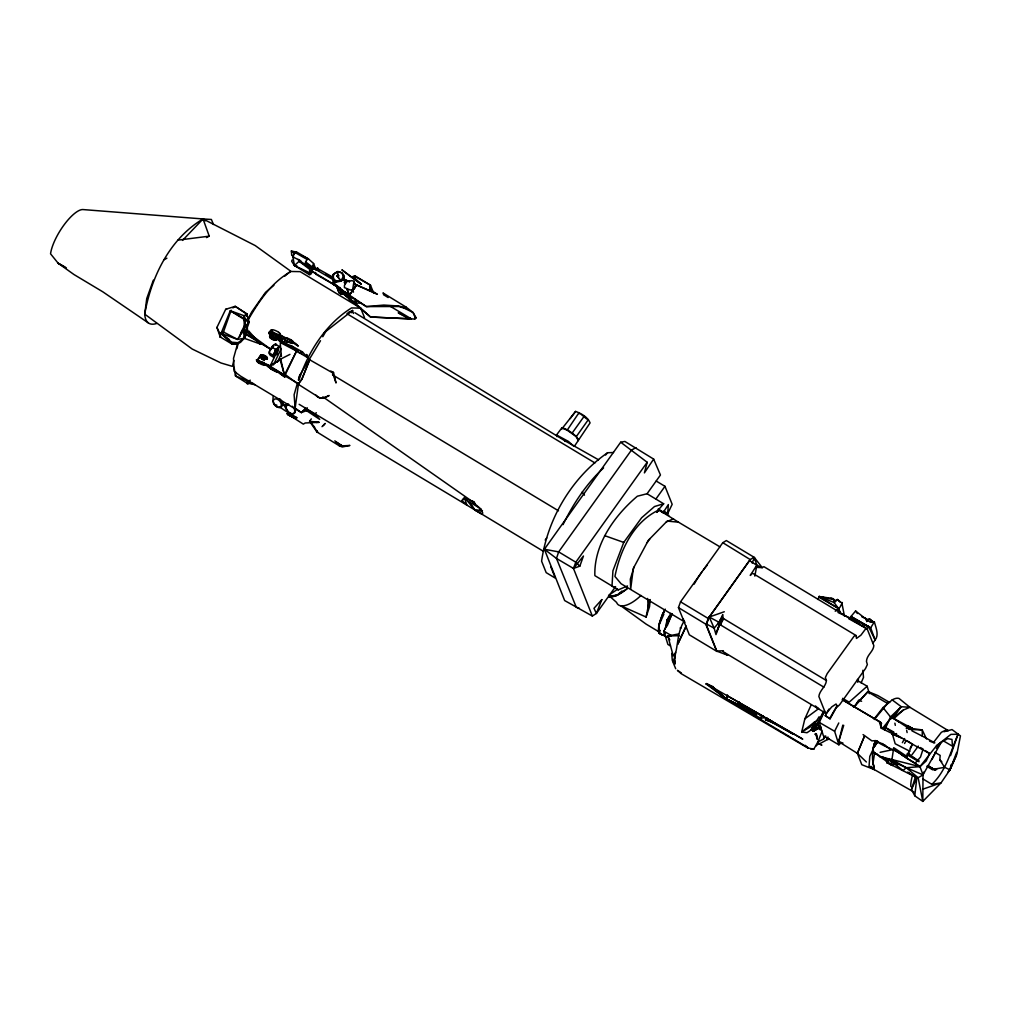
<?xml version="1.0" encoding="UTF-8"?>
<svg xmlns="http://www.w3.org/2000/svg" width="1011" height="1011" viewBox="0 0 1011 1011"><rect width="100%" height="100%" fill="white"/><g stroke="black" fill="none" stroke-linecap="round" stroke-linejoin="round"><path stroke-width="1.5" d="M913.856 791.992L874.25 769.561C871.912 760.373 871.469 749.694 875.526 740.911M289.955 354.381L280.666 359.069L268.61 367.246L268.471 365.034L256.301 359.891L258.31 359.486L259.423 357.047L264.364 360.51M706.626 683.499L712.679 687.278L713.159 686.696L712.692 687.316M273.286 395.996C272.464 400.305 273.21 405.512 277.81 407.294A5.636 3.69 48.2 0 0 282.157 403.503L279.971 398.915M753.486 713.678L753.511 712.174L753.486 713.678L755.596 712.97L746.535 707.397L755.407 712.704L756.392 715.08L755.862 715.573L755.192 714.385L726.492 699.031L706.183 684.03L707.081 683.79L726.492 699.031L808.863 748.191L813.83 749.138L817.848 741.96L822.12 731.231M812.945 731.004L815.561 723.56L817.608 725.026L815.561 723.56L812.895 730.953L818.581 728.451M245.825 330.546L244.258 338.281L240.492 342.375L235.816 344.258L232.113 344.119L219.728 336.663L220.625 333.276L223.343 331.937L237.572 339.418L244.258 338.281L260.168 343.98L249.072 331.393L247.493 332.316L243.563 331.456L244.258 338.281L235.816 344.258L231.57 343.272L220.625 333.276L237.572 339.418L242.413 331.115L244.333 330.433L245.761 331.621L244.258 338.281L246.545 334.211L270.556 349.136L247.493 332.316L244.119 319.147L244.081 316.67L246.709 313.764L249.224 322.206L245.761 331.621L247.998 322.029L244.081 316.67M414.75 319.059L415.041 317.227L413.095 312.538L404.552 308.292L404.4 307.483L406.106 307.117L413.095 312.538L416.128 317.82L414.75 319.059L370.531 317.012L340.947 291.813L339.645 287.503M339.494 444.701L342.514 445.864L349.92 445.459L342.261 446.963L339.418 445.889L339.494 444.701L335.778 441.933M901.875 738.295L880.695 727.933L881.188 722.663L842.39 699.65M663.962 510.959L667.652 513.689L668.359 504.565L663.229 512.514M235.828 372.136L235.512 375.94L248.276 383.965M943.958 731.737L952.033 729.576L960.45 735.882L956.836 754.408L949.936 769.826L944.615 767.311L939.8 759.817L940.179 755.419L934.846 752.31M650.25 599.574L649.53 606.688L646.105 617.039L620.842 605.804L646.13 624.128L659.892 632.393M666.3 627.288L667.058 620.021L670.874 613.336M956.166 755.798L949.936 769.826L941.064 782.843L922.803 801.407L914.778 795.796L916.838 777.699L887.127 762.686L885.194 758.124L882.54 756.835M223.343 331.937L223.14 333.049M308.292 410.011L301.354 412.564L295.149 408.115L298.561 383.27M298.991 380.161C307.925 351.891 325.946 323.899 351.563 307.925L360.7 308.153L364.503 317.58M309.353 274.638L309.619 272.78L312.487 269.229L312.247 272.022L310.63 274.423L309.353 274.638L294.441 265.527L291.673 261.255L292.103 259.991M683.828 621.626C676.435 633.505 678.495 648.759 673.01 661.662M707.081 683.79L706.183 684.03M873.226 748.355L874.199 743.464M756.392 715.08L755.192 714.385L755.76 715.712L726.492 699.031L727.478 695.088L726.884 695.947M339.418 445.889L317.012 432.026L317.227 430.673M872.834 764.253L874.603 752.968L872.872 749.935L869.776 756.443L869.056 766.123L874.25 769.561L873.934 765.036M354.002 281.336L355.518 286.088L354.621 288.312L352.637 289.626L350.274 290.005L344.448 287.566L344.473 285.228L347.152 281.298L351.98 280.654L354.002 281.336L352.637 289.626L353.484 292.128M613.513 452.511L607.598 452.738C572.062 477.255 547.532 518.555 541.605 561.193L546.18 572.63L555.317 578.14L550.742 566.691M754.851 576.131L756.809 565.237L754.459 557.655L752.133 563.064M857.859 681.654L858.39 678.95L857.758 682.109M646.105 617.039L649.454 600.13M666.843 637.018L664.012 635.224L664.619 632.191M665.225 629.145L667.058 620.021L671.683 613.791M922.677 778.786L931.877 784.359C946.422 770.559 950.504 751.666 958.036 734.226L950.921 734.378L936.527 745.701L919.959 766.654L906.286 767.728L885.194 758.124L887.292 760.209M817.899 599.472L819.125 596.515L832.799 598.525L835.731 601.343L833.974 602.468L819.125 596.515L838.662 608.597L840.154 612.641M744.677 707.018L745.309 706.664L743.199 707.523L726.492 699.031L727.061 695.239M330.736 371.05L333.504 372.389L336.031 382.979L332.606 372.857L309.581 359.726L307.559 357.591L306.56 354.469L309.581 359.726L309.29 361.053L301.859 379.264L298.144 384.231L320.386 398.283L323.394 398.031L329.118 395.503C324.86 398.018 319.261 399.99 315.811 395.036M354.242 276.509L355.139 275.915L370.519 285.241L373.754 293.354M840.002 612.691L838.662 608.597L833.974 602.468L834.555 599.814L830.928 598.183M272.427 330.104L270.973 330.028L268.812 332.682L280.515 341.832L291.358 345.838L297.613 350.868L281.096 340.998L280.553 342.678L296.577 351.044L284.331 376.648L275.434 370.557M819.517 743.856L827.377 739.559L827.958 737.006M667.222 625.822L672.012 613.841M811.188 704.844L804.857 718.859L801.71 731.939L806.968 732.735L811.024 730.043L819.15 716.711M948.002 771.861L949.936 769.826L951.199 764.543M338.293 287.061L315.457 273.374L315.685 272.464M561.421 429.41L575.588 411.414C581.35 413.537 587.631 416.962 590.108 422.863L574.438 446.205M716.268 632.52L719.503 624.318L720.666 624.419L723.522 618.593L722.524 616.647L722.802 614.587L719.048 622.296L714.132 628.172L716.003 634.592L719.225 625.443L719.048 622.296L722.524 616.647L719.048 622.296L709.254 617.013L706.158 625.152L716.609 651.071L727.591 655.191L725.039 653.485M317.972 270.266L318.73 270.556L317.732 268.269C308.001 270.253 301.733 259.953 293.203 257.299L293.038 255.859A3.096 0.986 -60.2 0 1 294.214 253.445L296.286 251.777L308.469 258.917L313.587 263.517L311.83 268.231L316.039 269.646L333.731 279.996M738.371 704.477L726.492 699.031L727.149 696.415M213.485 224.48L211.387 219.475L203.047 218.957C169.772 238.684 151.144 277.102 144.725 314.156A60.597 19.449 -59.2 0 0 156.718 323.444M233.87 360.447L232.366 366.361L221.005 362.987L192.204 349.035L144.725 314.156L146.747 298.536L153.356 280.161M236.865 348.618L237.989 344.182M239.872 336.802L240.997 332.366L245.307 324.152M620.678 442.224L647.192 462.28L644.399 472.908L653.649 459.095L624.886 441.453L620.678 442.224L544.386 549.251L564.656 600.559L592.345 616.053L596.389 613.45L615.585 586.595M264.275 356.365L260.724 355.19L261.546 355.088L262.291 357.389L267.018 358.968L266.702 357.009A2.97 0.784 25.7 0 0 263.694 355.202L260.724 355.19L262.279 359.423L266.917 359.158L262.19 357.578M220.752 336.575A3.096 1.062 -58.6 0 1 220.171 336.827L216.935 327.425L225.693 309.29L235.209 306.333L247.329 314.118L246.76 316.228L246.709 313.764M923.776 772.038L923.018 774.868L922.803 801.407L918.152 777.724L906.286 767.728L891.942 759.552L879.684 756.658M841.62 605.185L842.365 602.518L840.128 607.004L835.238 611.238M237.61 343.727L233.528 358.324L234.173 371.34L240.669 376.18L301.354 412.564L307.319 407.825M297.512 382.916L294.1 394.783L295.149 408.115M298.359 379.946L299.635 375.498L320.5 340.72M634.023 567.095L630.321 579.151L630.674 589.11L633.316 568.409L648.417 540.24L667.134 521.095L678.482 522.181L720.009 546.888M273.703 355.556L273.918 357.502L270.202 355.227C267.359 351.259 272.098 345.787 275.637 343.917L280.274 347.645M278.948 347.329L275.624 349.427L274.006 354.153M843.717 725.355L838.675 741.632L857.366 753.347L866.376 761.991M914.778 795.796L911.492 789.439L915.347 777.118L912.554 775.222A35.233 11.273 -59.6 0 0 910.835 786.545M356.264 300.469L355.341 303.363L370.531 317.012L408.861 318.794L410.378 317.795M717.785 629.701L719.074 625.67M817.848 741.96L823.485 739.066L824.256 736.728M309.581 359.726L301.859 379.264L298.144 384.231L284.837 374.234M247.265 383.889L248.137 381.349L235.512 375.94L234.11 367.347M754.004 557.213L726.34 540.569L722.789 542.705L680.542 601.823L678.444 607.611L689.325 634.82L716.989 651.463L706.146 624.381L708.205 618.467L750.263 559.601L754.004 557.213L755.141 560.069M950.542 755.583L958.036 734.226M223.292 332.429L231.165 310.2M863.065 734.593L871.874 740.873L875.665 740.621C884.713 747.559 895.607 749.378 904.428 756.43L906.981 756.481L912.44 744.184L907.233 740.886M573.477 568.447L575.802 562.204L558.653 551.88L544.386 549.251L556.48 558.451L573.477 568.447L579.821 566.16L583.473 555.999L573.477 568.447L592.345 616.053M653.649 459.095L660.461 475.006L647.065 493.747L637.36 496.211C614.385 515.661 593.874 544.487 594.86 575.625L618.302 589.855L627.515 585.95M219.728 336.663L230.268 310.731L243.815 319.185L244.46 315.862L246.393 313.814L247.329 314.118M269.305 351.992L270.127 349.743M864.481 736.198L857.366 753.347L861.802 764.708L874.25 769.561L870.875 766.313M647.065 493.747L663.658 503.769L654.496 506.536L641.631 517.758L623.749 542.414L612.931 570.785L612.009 585.95L618.302 589.855M825.545 713.21L818.872 696.503C819.428 690.488 825.835 686.81 826.429 680.567L825.355 677.572L827.162 673.655L854.181 636.071L856.115 635.54L856.456 638.446L860.93 635.161L865.226 629.436L867.16 628.905L873.845 645.625C873.365 651.665 866.604 655.09 866.465 661.497L867.362 664.543L865.555 668.461L839.61 704.768L837.298 706.891L836.072 703.997L831.724 706.916L826.252 713.513L723.105 651.653M842.808 725.127L838.675 741.632L842.984 743.072M949.936 769.826L956.671 752.424M745.056 706.398L743.199 707.523L738.194 703.618L738.687 702.38L737.613 701.659L706.247 683.84M819.517 726.441L819.087 725.911L819.428 726.606L813.514 731.067L811.024 730.043L814.626 722.018L817.634 720.161M849.467 618.606L850.971 616.483L868.537 626.529L875.134 640.014C879.305 634.668 875.716 627.452 874.363 621.778L870.673 627.856L875.134 640.014L872.872 643.186M857.366 753.347L864.279 736.564M563.039 524.621C573.224 503.857 586.494 483.574 603.592 467.916M817.646 724.988L823.712 711.605M893.307 763.697L892.536 765.428L887.127 762.686L888.53 759.375L897.465 765.289M861.119 682.867L863.508 677.395L862.876 670.255M884.574 730.169L885.674 727.655L893.838 732.065M659.096 625.025L663.898 614.081M884.916 729.424L890.501 716.913L901.332 706.74L909.9 707.283L948.343 730.675A35.233 11.273 -59.6 0 0 941.304 732.394L933.368 742.579L929.602 741.151M278.455 348.681L270.303 365.653M713.159 686.823L712.679 687.278L726.492 699.031L727.579 696.604M911.492 789.439L916.838 777.699M932.003 759.463L935.226 753.005M925.255 750.579L929.627 753.524L926.19 760.967L919.959 766.654L891.942 759.552L893.711 747.685L906.981 756.481M270.822 366.74L268.471 365.034L268.635 367.145L269.836 366.033L284.457 375.068L284.331 376.648M753.511 712.174L753.258 713.488L746.409 707.599M241.553 333.706L244.94 326.641M248.327 319.59C259.069 301.025 271.757 282.107 290.991 271.479L300.141 271.643L360.7 308.153M273.425 364.92L281.298 348.542M283.914 343.083L285.228 340.353A5.636 1.491 25.7 0 1 283.636 337.977A5.636 1.491 25.7 0 1 287.642 338.559M277.406 362.052L281.336 353.863M285.936 344.321L287.238 341.592A5.636 1.491 25.7 0 0 293.519 343.184A5.636 1.491 25.7 0 0 289.917 339.582M670.483 645.966L667.892 644.437L663.835 631.18L671.898 614.334M841.139 742.807L838.89 744.816L823.333 735.667L819.276 722.41L824.647 711.175M667.652 513.689L672.176 504.325L664.985 486.329L656.253 481.072M301.505 353.66L302.403 351.853L291.358 345.838L299.168 352.662L307.559 357.591L302.403 351.853L299.168 352.662L295.174 350.337M838.89 744.816L834.618 731.282L838.776 722.966M823.434 711.441L813.514 731.067L821.046 727.149M351.411 312.74L352.586 310.453L353.382 313.473M664.012 635.224L665.238 632.835M248.188 318.68L251.79 311.843L265.514 292.356L273.905 285.292M815.511 733.809L816.42 733.91L817.267 739.079C814.639 730.991 816.395 732.899 817.267 739.079M662.571 614.524L665.289 609.456M815.713 733.506L816.13 734.1L814.828 734.239M890.501 764.682L891.98 761.94M902.381 742.668L904.618 738.535M828.932 709.115L825.254 715.662L830.107 718.796L837.361 705.64M889.099 760.297L887.127 762.686L888.644 759.931M259.423 357.047L256.769 360.813M275.611 350.792L272.907 355.076L274.31 356.984M889.023 760.158L887.127 762.686L889.377 758.642M904.554 743.502L906.058 740.823M877.965 741.48L873.555 747.748L877.358 741M884.183 728.855L888.745 720.767L901.332 706.74L892.195 699.903L882.995 707.599L874.262 718.808M887.127 762.686L888.884 760.196M906.273 728.615L907.613 725.595L912.807 728.704L922.209 729.891L926.48 738.915M665.2 609.317L662.407 614.258L658.982 624.596L659.121 632.229M842.315 699.839L879.38 721.589L881.061 724.634L881.188 722.663M910.153 748.203L912.44 744.184M322.787 336.739L326.591 330.104M686.267 626.125L677.749 644.247L685.723 626.82M848.545 618.606L867.16 628.905L868.537 626.529L838.018 612.514M829.639 718.492L837.209 705.539M356.807 300.899L355.341 303.363L340.947 291.813L339.898 287.794M248.971 380.553L247.442 383.055L255.227 384.774M855.357 705.526L858.642 700.143L861.587 701.255M819.567 727.996L820.186 729.626L820.957 729.057L820.389 728.375L820.957 728.716L820.186 729.626L819.567 727.996L820.186 729.626M675.55 652.449L673.288 656L667.854 636.02L678.33 633.998M867.16 628.905L763.886 566.665L762.256 567.651L756.809 565.237L750.25 575.449L752.108 573.515L753.258 573.641L856.115 635.54M305.764 264.288L311.83 268.231L313.157 265.906L316.039 269.646L317.732 268.269L316.039 269.646L311.35 266.74M345.13 283.307L343.576 274.929L342.363 272.957L337.876 271.504L332.72 274.84L333.175 284.142L349.022 295.755L356.529 285.039L377.381 294.34L369.874 289.424L370.051 286.568L372.212 291.977M556.96 436.626L556.53 434.983L561.775 427.969L567.184 430.18L579.038 412.665M739.547 702.658L737.84 705.147L743.199 707.523M281.096 340.998L280.553 342.678M873.555 747.748L877.738 741.758L885.687 745.6M720.312 623.18L723.522 618.593L826.429 680.567M760.386 718.24L760.664 717.595M823.485 739.066L825.684 735.932M311.312 418.895L309.593 421.334L317.012 432.026L318.023 432.215M567.184 430.18L576.27 436.638L578.431 439.406L578.229 440.594L576.27 436.638L588.415 419.527M706.095 623.762L714.132 628.172L709.254 617.013L749.429 560.574L756.809 565.237M542.768 550.932L466.829 505.083L462.027 500.559L463.569 498.398M571.973 433.327L584.371 415.989M545.182 540.089L546.724 537.94M575.802 562.204L647.192 462.28M656.051 498.815L664.985 486.329M647.166 542.553L649.959 538.648M570.153 418.642L575.588 411.414M918.986 760.664L910.886 756.241L918.317 746.08M243.563 331.456L244.333 330.433L244.119 319.147L249.224 322.206M713.096 686.76L712.629 687.354L713.159 686.696L708.395 684.637M817.014 724.71L819.782 720.224L813.514 731.067L819.567 726.353M936.388 748.494L941.19 742.377L947.724 738.624L951.983 739.445L952.45 746.194L942.985 740.633M279.365 346.192L276.736 349.25M901.332 706.74L892.22 718.24L890.173 718.985M258.31 359.486L257.451 360.561L264.541 364.845A5.636 1.491 25.7 0 0 266.55 364.453M818.923 726.163L819.428 726.606M272.275 332.606L268.812 332.682L270.632 336.284L271.757 334.881L268.812 332.682L270.897 331.418L282.233 339.469L280.199 334.135M287.099 413.726L297.082 417.808L288.615 412.968L287.099 413.726L303.313 424.127L305.246 422.977L319.046 422.32L309.593 421.334L314.333 426.832L317.012 432.026M323.356 425.631L325.138 423.432L322.016 426.693M874.313 719.503L888.315 702.544L886.167 702.62L867.615 691.726L854.156 706.853M882.439 728.375L888.745 720.767M656.885 512.362L658.881 509.974L678.482 522.181M865.252 617.923L866.996 620.729L867.716 620.362L855.597 610.985L850.971 616.483L870.673 627.856M813.084 730.637L811.024 730.043M657.592 510.77L663.658 503.769M605.602 455.013L607.598 452.738M866.705 621.651L869.308 618.745L873.87 622.207L869.574 621.866M222.761 331.444L220.145 334.35L216.935 327.425M271.732 347.089L273.362 345.294M656.847 512.147L658.881 509.974L663.898 513.323M853.486 707.144L868.196 691.6L877.775 695.517L889.693 702.493M182.511 240.428L203.047 218.957L255.214 245.572L290.688 271.163L284.698 276.205M773.011 721.829L772.379 722.625L793.231 734.138L772.606 722.233L765.567 719.718L773.049 721.942L772.379 722.625L765.567 719.718L765.592 717.658L760.487 718.151L755.862 715.573L755.407 712.704M250.248 380.161L247.442 383.055L253.42 383.535M301.354 412.564L305.524 408.267M462.027 500.559L464.188 498.474L474.235 501.797M296.577 351.044L284.457 375.068L269.002 366.298M905.856 757.757L915.145 763.204L920.503 757.049L923.081 749.1L920.427 747.546M312.487 269.229L299.13 261.28L294.441 265.527L309.619 272.78M262.999 356.327L263.656 357.515L264.44 356.807M903.303 710.088L893.876 718.581L892.22 718.24L903.303 710.088L909.9 707.283L899.07 698.487A38.052 12.17 -59.6 0 0 892.195 699.903M314.055 414.737L316.304 412.728M833.974 602.468L837.31 599.485L841.872 602.948L844.488 616.28M856.974 680.239L867.16 686.216L849.177 702.177L842.593 698.336M819.239 726.037L813.514 731.067L817.065 724.647L817.937 724.634M815.763 746.131L819.011 743.312M270.266 337.939L276.243 339.759L273.273 339.747A2.97 0.784 25.7 0 1 270.266 337.939L269.962 335.981L270.316 337.206M275.131 340.113L276.243 339.759L275.447 340.214L271.517 338.18L270.051 335.778A3.88 1.024 25.7 0 0 271.378 337.838A3.88 1.024 25.7 0 0 276.066 339.595A3.88 1.024 25.7 0 0 275.447 337.8M617.456 594.847L622.081 590.98M324.341 332.619L352.586 310.453L347.228 313.372M312.184 266.866L305.587 262.026L309.745 266.689L308.582 266.904L305.145 263.555L305.587 262.026A3.096 0.986 -60.2 0 1 307.23 259.498L307.951 258.942M804.857 718.859L818.569 708.711L815.384 705.931M894.141 735.275L896.567 733.544M936.527 745.701L941.19 742.377L923.018 774.868L918.152 777.724M719.225 625.443L720.666 624.419L719.617 620.741M773.049 721.942L765.592 717.658L766.717 718.05M337.876 271.504L332.72 274.84L332.884 278.48L334.11 280.451L333.504 282.726L349.022 295.755L366.374 306.598L383.839 305.069L398.663 305.992L404.4 307.483L404.552 308.292L398.865 306.51L366.374 306.598L333.175 284.142L333.504 282.726L340.972 281.121L343.828 279.162L349.477 281.677M608.546 595.391L617.607 589.223M232.859 307.925L235.209 306.333L246.393 313.814M617.86 594.784L627.212 588.743M307.951 265.956L309.012 265.274M353.029 276.534L351.676 277.33L341.87 269.823L361.281 284.217L353.029 276.534L354.355 275.978L370.519 285.241L369.596 286.505L370.658 291.092L353.711 283.56M658.881 509.974C633.556 521.802 620.097 550.161 614.941 576.46L621.07 583.726L684.978 622.131M269.078 366.209L280.199 359.853L284.457 375.068L280.666 359.069M636.02 447.608L631.433 450.122L558.653 551.88L556.48 558.451L576.295 607.282L579.164 608.167M332.606 372.857L333.504 372.389M164.136 259.65L166.878 258.222M206.497 237.585L209.226 236.157L203.047 218.957L83.357 209.593A30.418 9.908 -58 0 0 64.224 224.657A30.418 9.908 -58 0 0 50.55 253.799L58.145 263.226L73.993 274.55L102.756 291.787L148.377 322.926M235.816 344.258L238.836 342.767L231.835 342.236L220.625 333.276L229.484 339.683M666.262 521.979L673.478 518.757M293.898 257.097L293.203 257.299M336.145 281.677L333.504 282.726L336.461 281.715M709.254 617.013L724.306 611.756M923.27 789.035L941.064 782.843L931.877 784.359M260.724 355.19L261.836 354.836M344.132 282.575L346.685 281.816M275.573 337.623L271.605 337.99L271.011 336.865L273.299 338.255L280.742 339.266M249.224 331.911L247.379 331.204L247.493 332.316L249.072 331.393M880.126 752.336L893.636 749.442L919.959 766.654L923.018 774.868L906.286 767.728L903.025 770.483L888.53 759.375M609.658 596.376L616.318 595.087M609.342 596.819L617.317 595.252L608.812 596.894A28.182 11.892 -48.3 0 0 626.782 588.933M827.377 739.559L829.361 739.205L826.619 738.485M926.935 766.414L932.243 769.523L944.615 767.311M353.104 277.077L351.676 277.33L361.281 284.217M339.721 288.577L336.385 285.734L339.051 292.786L341.073 294.024L343.892 293.544M556.53 434.983L568.498 441.453L573.742 446.217M177.873 240.15L209.226 236.157M288.261 404.476L283.737 405.045L282.157 403.503M361.268 302.769L355.341 303.363L353.104 301.139M258.273 362.633L260.99 362.418M680.112 627.97L681.073 627.919M716.609 651.071L723.383 650.73M316.127 422.446L319.046 422.32M349.022 312.083L352.018 311.957M679.518 635.654L667.854 636.02L669.813 639.976M810.961 749.227L813.83 749.138M264.806 357.389L262.291 357.389L267.068 358.286L264.806 357.389A2.97 0.784 25.7 0 1 261.798 355.569M269.924 367.701L272.591 370.089L275.75 371.277A5.636 1.491 25.7 0 0 277.835 371.909M932.243 769.523L936.666 769.598M910.721 729.538L922.209 729.891L922.335 736.147L934.809 742.82L933.368 742.579M465.325 498.499L475.183 510.264L482.437 510.58M756.316 567.373L762.256 567.651L754.459 557.655M225.693 309.29L226.578 309.341M481.223 509.038L469.18 501.797L475.183 510.264L482.348 510.757M340.947 291.813L345.358 292.166M739.041 701.798L737.613 701.659L738.194 703.618L764.228 716.951M341.073 294.024L343.525 294.264M315.457 273.374L312.829 271.681L314.522 272.945M866.149 620.185L867.716 620.362M909.319 728.691L893.876 718.581L912.807 728.704L906.64 727.718L909.281 729.487M297.057 266.019L294.441 265.527L292.937 257.059L294.214 253.445L291.358 251.006L291.737 255.505M263.694 355.202L266.702 357.009M561.775 427.969L564.214 428.449A10.565 2.376 35.5 0 1 576.27 436.638M834.555 599.814L819.125 596.515L824.925 598.133M866.996 620.729L873.87 622.207M291.358 251.006L296.349 252.093M279.339 338.356L282.233 339.469L278.67 335.45L268.812 332.682L270.632 336.284M246.545 334.211L244.826 333.706L270.556 349.136M278.67 335.45L274.171 333.933L280.515 341.832L286.353 344.321L274.171 333.933M904.428 756.43L907.17 757.264L901.863 755.268M666.476 636.766L658.919 633.215L658.78 625.303L658.806 632.671L662.395 634.971L658.919 633.215A28.182 9.023 -59.6 0 1 665.074 609.532M271.454 369.015L270.758 368.788L275.75 371.277L271.454 369.015A5.636 1.491 25.7 0 1 270.114 367.827M263.985 362.709L257.451 360.561L277.709 371.934M276.332 339.57L271.605 337.99L276.142 339.14M264.187 356.567L260.636 355.379L262.279 359.423M862.876 624.571L868.537 626.529M820.907 728.716L820.186 728.261L820.957 729.057M604.578 535.615L623.749 542.414M383.409 294.605L388.123 297.537M766.654 718.037L765.592 717.658L802.747 739.129L737.613 701.659L738.649 702.354M875.665 740.621L876.739 741.012M244.46 315.862L230.268 310.731L243.563 318.301M881.643 723.611L879.38 721.589L880.644 726.075L882.565 728.35M274.12 404.198L276.951 405.259M891.816 734.15L898.716 736.741M287.541 414.598L293.708 417.619M738.194 703.618L745.309 706.664M404.387 307.774L407.471 309.126L404.893 307.584M309.442 270.796L312.247 272.022M861.903 616.874L868.411 619.781M349.477 281.778L343.828 279.162L345.358 283.636M353.711 283.737L356.529 285.039L349.022 295.755L346.861 288.843M301.733 255.783L308.469 258.917M890.438 763.343L892.536 765.428L874.603 752.968L877.257 754.257M296.375 418.946L288.312 414.927L288.615 412.968L280.919 400.154M327.577 275.118L330.319 276.496M718.063 623.105L720.666 624.419M325.757 274.12L332.783 277.696M911.897 730.814L922.335 736.147M909.925 751.299L895.19 743.767L892.422 734.163M268.458 367.119L277.734 371.997M912.807 728.704L907.802 725.885M285.772 344.612L297.613 350.868M907.082 753.852L910.848 755.874M929.627 753.524L916.358 746.358A34.526 1.87 29.4 0 1 885.674 727.655M298.018 259.334L300.772 260.813M746.661 707.397L764.24 716.925L727.187 695.707M415.041 317.227L416.128 317.82M279.529 334.628L295.781 343.525L298.321 346.116L294.289 343.689M284.369 375.624L298.384 383.548M307.989 410.264L314.75 414.017L319.716 419.388L305.865 410.201M819.15 743.666L821.867 745.183L819.137 743.603M333.112 277.33L317.53 268.572M927.416 765.731L935.301 770.155L927.82 765.58M408.861 318.794L398.22 312.816L411.376 318.907L389.475 305.827M598.575 459.815L564.947 440.809L354.874 312.715M66.36 267.877L58.145 263.226L64.653 266.942M339.506 289.563L340.96 290.384L338.634 288.135M912.099 756.544L914.576 758.136M294.997 252.485L307.23 259.498M315.811 274.234L338.331 287.149M818.973 597.223L838.662 608.597M475.183 510.264L481.539 513.942L482.828 513.07L478.898 507.32L471.429 500.9L322.863 396.83M663.835 631.18L671.506 635.616M819.276 722.41L834.618 731.282M274.941 344.422L275.788 345.029M269.28 353.774L270.076 354.242M581.426 414.561L586.822 419.034M874.603 752.968L885.446 759.324M908.485 772.834L911.202 774.426M907.057 754.749L918.986 761.751M927.694 765.618L935.339 770.142M347.228 313.89L594.91 462.937M658.186 509.026L668.739 515.383M332.493 374.803L558.514 510.82M719.503 624.318L823.914 687.164M680.542 601.823L708.205 618.467M299.13 404.312L466.829 505.083L464.34 497.324M336.688 442.603L341.844 445.699L334.805 440.859M280.856 335.576L284.887 338.015M678.444 607.611L706.146 624.381M271.896 347.152L275.624 349.427M269.179 352.814L272.907 355.076M285.228 340.353L287.238 341.592M406.106 307.117L382.979 292.937L384.559 294.744M722.789 542.705L750.263 559.601M815.89 707.005L818.569 708.711M825.254 715.662L830.107 718.796M893.989 718.745L899.284 722.183M471.429 500.9L475.17 503.339M907.688 772.05L915.347 777.118M279.541 406.965L288.615 412.968L286.795 410.479M264.958 355.948L265.931 356.605M262.557 355.973L263.542 356.63M681.313 672.934L677.421 670.331L681.161 673.655L808.269 748.266L805.236 745.334M247.05 380.995L249.565 382.689M881.908 743.414L889.971 748.936M915.145 763.204L919.959 766.654M273.551 336.145L268.812 332.682L272.477 335.5L271.757 334.881M280.249 373.565L285.026 377.078L280.464 373.173M299.13 261.28L311.034 270.392M203.047 218.957L205.448 220.815M271.517 338.18L273.273 339.747M712.856 686.861L726.492 699.031M609.127 595.77L616.596 602.43A26.779 11.298 -48.3 0 0 640.974 595.479M247.278 327.93L247.493 332.316L260.168 343.98L253.521 337.232M879.38 721.589L881.061 724.634M869.308 618.745L872.316 621.525M837.31 599.485L840.318 602.265M576.497 562.912L579.821 566.16M939.8 759.817L941.822 761.826M279.541 399.471L281.222 401.342M275.207 350.514L277.14 352.7A2.907 0.986 -58.7 0 0 277.861 349.25A2.907 0.986 -58.7 0 0 275.017 352.738A2.907 0.986 -58.7 0 0 276.369 353.635M280.426 337.358L282.233 339.469M882.995 707.599L890.501 716.913M582.197 492.066L584.459 495.15M265.463 356.769L267.018 358.968L266.955 357.502M855.597 610.985L857.379 613.513M908.32 752.462L910.886 756.241M369.874 289.424L370.658 291.092M675.714 668.777L672.315 660.486L671.696 653.384M347.948 291.345L351.55 300.103M313.587 263.517L316.039 269.646M336.385 285.734L339.051 292.786M347.354 293.86L349.44 299.585L355.278 302.883L354.949 298.94M347.38 289.588L349.414 295.541M355.139 275.915L355.379 276.723M667.058 620.021L667.905 622.915M867.16 686.216L869.334 693.647M266.664 357.742L267.018 358.968M244.119 319.147L245.344 323.672M906.652 730.422L907.12 732.571M894.887 723.156L895.304 725.355M339.683 287.579L340.151 290.069L339.961 287.566M275.637 343.917L275.738 344.877M280.274 343.5L281.412 356.352M872.872 749.935L873.087 752.955M647.647 598.449L648.19 607.624M332.72 274.84L332.884 278.48M270.025 337.447L269.962 335.981A3.88 1.024 25.7 0 0 271.289 338.04A3.88 1.024 25.7 0 0 275.978 339.784A3.88 1.024 25.7 0 0 275.346 337.99M247.164 324.582L247.493 332.316M674.842 658.06L674.792 655.04L674.944 664.113L674.893 661.093M578.873 413.55A4.929 1.112 35.5 0 1 580.074 413.764M683.929 621.158A42.209 13.611 -59 0 1 683.335 618.934M694.153 584.156A42.209 13.611 -59 0 1 701.672 572.289M703.504 569.8A42.209 13.611 -59 0 1 707.157 565.237M299.231 377.318A49.324 15.911 -59 0 1 300.103 374.626M233.351 343.26A3.096 1.062 -58.6 0 1 232.113 344.119M265.615 364.781A4.929 1.314 25.7 0 1 259.107 363.189A4.929 1.314 25.7 0 1 258.399 360.434M266.032 357.389A3.88 1.024 25.7 0 1 266.31 359.17A3.88 1.024 25.7 0 1 261.154 356.87A3.88 1.024 25.7 0 1 261.634 355.43M263.062 355.847A3.88 1.024 25.7 0 1 264.629 356.542M343.588 293.872A4.929 4.537 -21.8 0 1 339.658 292.583M343.576 274.929A5.636 5.181 -21.8 0 1 340.972 281.121M276.824 354.318A3.526 1.188 -58.7 0 1 275.27 353.016A3.526 1.188 -58.7 0 1 278.809 349.048M277.204 372.023A5.219 1.377 25.7 0 1 274.929 371.264M271.024 349.591A3.526 1.188 -58.7 0 1 273.615 346.407M277.039 354.368A2.907 0.986 -58.7 0 1 277.444 353.294M266.12 357.199A3.88 1.024 25.7 0 1 266.411 358.981A3.88 1.024 25.7 0 1 261.242 356.681A3.88 1.024 25.7 0 1 261.735 355.24M263.151 355.657A3.88 1.024 25.7 0 1 264.718 356.352M294.315 407.686A5.636 3.69 48.2 0 1 294.934 412.665A5.636 3.69 48.2 0 1 290.764 413.512L288.742 412.248A5.636 3.69 48.2 0 1 286.05 407.142A5.636 3.69 48.2 0 1 288.64 404.16M292.293 406.245A5.219 3.412 48.2 0 1 293.872 413.183A5.219 3.412 48.2 0 1 287.137 410.466A5.219 3.412 48.2 0 1 288.552 404.729M659.842 630.321L658.919 633.215L659.867 630.333M601.836 599.599L596.389 613.45L593.988 608.306L601.836 599.599M814.626 722.018L809.975 727.111L801.71 731.939L814.626 722.018M565.743 441.403L564.606 440.708L565.743 441.403M278.695 332.341L276.926 331.242A4.929 1.302 25.7 0 0 271.365 330.167A4.929 1.302 25.7 0 0 276.761 333.971A4.929 1.302 25.7 0 0 279.921 333.352L278.695 332.341M340.53 280.312L336.751 275.611L340.53 280.312M338.685 275.952L337.611 273.741L338.685 275.952M760.487 718.151L760.398 717.304L760.487 718.151M273.526 403.111A4.929 3.223 48.2 0 0 280.527 406.814A4.929 3.223 48.2 0 0 277.734 399.446A4.929 3.223 48.2 0 0 273.526 403.111M336.992 280.97A4.929 4.537 -21.8 0 0 342.805 274.891A4.929 4.537 -21.8 0 0 334.59 273.488A4.929 4.537 -21.8 0 0 336.992 280.97M284.736 339.254A5.219 1.377 25.7 0 0 292.937 342.767A5.219 1.377 25.7 0 0 288.59 338.622A5.219 1.377 25.7 0 0 284.736 339.254"/></g></svg>
